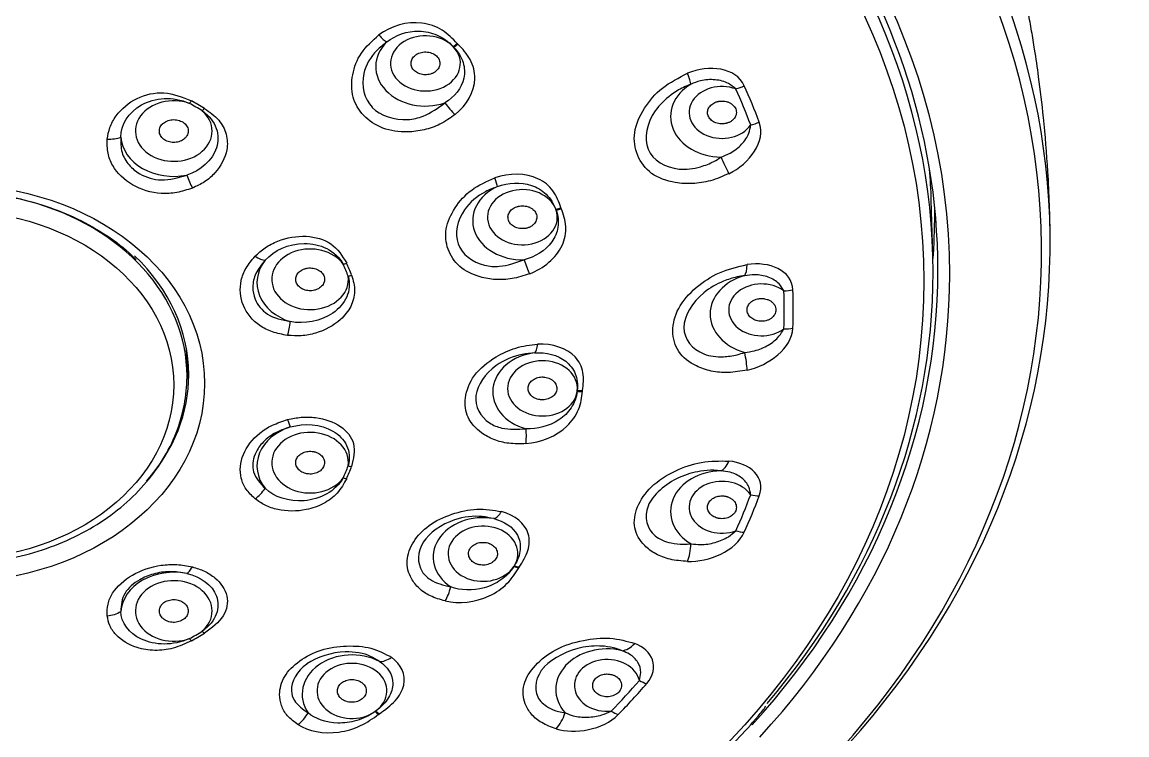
# Model space of a CAD drawing. Extents: x 0 to 1128, y 0 to 827.
# Drawn here: x 448.1 to 486.37, y 516.38 to 541.07 of the extents above; entities that cross this region are included whole.
import ezdxf

# ---------------------------------------------------------------- set-up
doc = ezdxf.new("R2010")
doc.units = 0
doc.header["$LTSCALE"] = 10
doc.header["$MEASUREMENT"] = 0
doc.layers.add('1', color=7, linetype='CONTINUOUS')

msp = doc.modelspace()

# ---------------------------------------------------------------- linework, layer by layer
at = {"layer": '1', "color": 7, "linetype": 'Continuous', "lineweight": -3}
for p, q in [((479.65, 533.003), (479.596, 534.896)), ((453.814, 528.803), (453.814, 529.288))]:
    msp.add_line(p, q, dxfattribs=at)
for centre, major_axis, ratio, start_param, end_param in [((445.714, 533.13), (37.699, 0), 0.790155, 5.156583, 10.55138), ((445.714, 532.322), (-34.52, 0), 0.790155, 3.141593, 6.283185), ((445.714, 532.486), (34.11, 0), 0.790155, 0, 3.141593), ((445.714, 533.413), (-37.999, 0), 0.790155, 2.502798, 3.799488), ((445.714, 532.4), (-33.944, 0), 0.790155, 3.141593, 3.806432), ((462.074, 539.521), (-1.723, 0), 0.790155, 5.603381, 8.256586), ((460.334, 541.008), (-0.475, 0.643), 0.18333, 2.072391, 2.769254), ((462.074, 539.636), (1.209, 0), 0.790155, 0.662184, 6.914598), ((463.027, 540.714), (0.578, 0.553), 0.488794, 4.274683, 4.509098), ((445.714, 529.874), (21.709, 0), 0.790155, 0.645942, 0.647655), ((463.049, 540.69), (-0.579, -0.552), 0.489427, 1.13396, 1.368375), ((445.714, 529.888), (21.895, 0), 0.790155, 0.645942, 0.647655), ((470.884, 539.789), (-0.385, 0.923), 0.069891, 3.43752, 4.115548), ((472.344, 537.793), (-1.779, 0), 0.790155, 5.359245, 7.835444), ((472.344, 537.936), (1.136, 0), 0.790155, 1.132001, 5.779503), ((472.826, 539.362), (-0.911, -0.412), 0.577214, 1.315641, 1.62953), ((445.714, 531.129), (-29.098, 0), 0.790155, 3.426954, 3.484549), ((453.355, 537.293), (1.328, 0), 0.790155, 1.151939, 7.016202), ((445.714, 531.099), (28.789, 0), 0.790155, 0.285362, 0.342957), ((453.896, 538.741), (0.386, 0.701), 0.350617, 4.145759, 4.299406), ((445.714, 528.982), (14.302, 0), 0.790155, 0.923169, 0.961787), ((445.714, 528.988), (-14.424, 0), 0.790155, 4.064761, 4.10338), ((462.95, 538.27), (-0.496, 0.628), 0.201371, 1.415733, 2.112596), ((454.342, 538.485), (-0.41, -0.687), 0.369764, 1.0168, 1.170446), ((473.339, 538.116), (0.937, 0.348), 0.588121, 4.497406, 4.811294), ((451.004, 537.427), (-0.797, 0.065), 0.516767, 1.669693, 2.311148), ((453.355, 537.178), (-1.842, 0), 0.790155, 0.067887, 1.817068), ((472.299, 536.349), (-0.439, 0.898), 0.027536, 4.063541, 4.74157), ((445.714, 534.293), (-33.89, 0), 0.790155, 3.164173, 3.204425), ((445.714, 528.803), (-8.1, 0), 0.790155, 3.141593, 5.631894), ((453.93, 535.748), (-0.294, 0.744), 0.137649, 1.491595, 2.13305), ((464.317, 536.101), (-0.262, 0.756), 0.015481, 3.408453, 4.105317), ((465.432, 534.193), (-1.723, 0), 0.790155, 5.233782, 7.886987), ((465.432, 534.307), (1.209, 0), 0.790155, 0.292585, 6.544999), ((466.589, 535.073), (0.752, 0.272), 0.589366, 4.502608, 4.737023), ((445.714, 529.888), (21.895, 0), 0.790155, 0.276343, 0.278056), ((445.714, 534.416), (-34, 0), 0.790155, 3.141593, 3.150821), ((445.714, 529.874), (21.709, 0), 0.790155, 0.276343, 0.278056), ((466.599, 535.045), (-0.753, -0.27), 0.589653, 1.362238, 1.596653), ((445.714, 534.416), (-34, 0), 0.790155, 3.082001, 3.141593), ((458.078, 532.157), (1.328, 0), 0.790155, 0.52362, 6.387883), ((445.714, 528.855), (8.162, 0), 0.790155, 0, 0.691739), ((458.078, 532.042), (-1.842, 0), 0.790155, 5.722754, 7.471935), ((456.082, 533.407), (-0.58, 0.551), 0.3757, 2.058773, 2.700229), ((465.506, 532.801), (-0.285, 0.748), 0.006264, 1.527618, 2.224481), ((459.228, 533.172), (0.733, 0.321), 0.579144, 4.463746, 4.617392), ((445.714, 528.982), (14.302, 0), 0.790155, 0.29485, 0.333468), ((445.714, 528.988), (-14.424, 0), 0.790155, 3.436443, 3.475061), ((472.923, 533.234), (-0.155, 0.988), 0.252062, 3.38468, 4.062709), ((445.714, 532.486), (34.11, 0), 0.790155, 5.658696, 6.283185), ((445.714, 532.4), (-33.944, 0), 0.790155, 2.551268, 3.141593), ((459.399, 532.757), (-0.747, -0.287), 0.586457, 1.349092, 1.502739), ((473.714, 530.956), (-1.779, 0), 0.790155, 5.045086, 7.521285), ((473.714, 531.099), (1.136, 0), 0.790155, 0.817842, 5.465344), ((445.714, 532.322), (-34.52, 0), 0.790155, 2.51406, 3.141593), ((474.491, 532.367), (-0.999, -0.036), 0.612653, 1.548466, 1.862354), ((445.714, 531.099), (28.789, 0), 0.790155, 6.254388, 6.311983), ((445.714, 531.129), (-29.098, 0), 0.790155, 3.112795, 3.17039), ((457.199, 530.69), (0.098, 0.794), 0.237725, 4.102152, 4.743607), ((474.491, 531.057), (0.999, -0.036), 0.612653, 4.73472, 5.048608), ((445.714, 529.288), (8.1, 0), 0.790155, 0, 0.080209), ((465.789, 530.388), (-0.037, 0.799), 0.234951, 3.365531, 4.062394), ((466.127, 528.265), (-1.723, 0), 0.790155, 4.864183, 7.517388), ((466.127, 528.38), (1.209, 0), 0.790155, 6.206171, 12.458585), ((472.923, 529.617), (-0.212, 0.977), 0.207528, 4.000239, 4.678268), ((445.714, 529.288), (8.15, 0), 0.790155, 6.195221, 6.272092), ((445.714, 528.855), (8.162, 0), 0.790155, 5.675484, 6.283185), ((445.714, 529.874), (21.709, 0), 0.790155, 6.189929, 6.191642), ((467.329, 528.767), (-0.794, 0.094), 0.610244, 1.642903, 1.877318), ((467.332, 528.797), (0.795, -0.092), 0.610341, 4.783179, 5.017594), ((445.714, 529.888), (21.895, 0), 0.790155, 6.189929, 6.191642), ((458.078, 525.693), (-1.842, 0), 0.790155, 5.094435, 6.843617), ((457.199, 527.797), (-0.208, 0.772), 0.056522, 2.257656, 2.899111), ((458.078, 525.808), (1.328, 0), 0.790155, 6.178487, 12.04275), ((465.388, 526.972), (-0.061, 0.798), 0.212439, 4.009316, 4.70618), ((472.299, 526.502), (0.091, 0.996), 0.432054, 3.378193, 4.056222), ((445.714, 528.982), (14.302, 0), 0.790155, 5.949717, 5.988335), ((445.714, 528.988), (-14.424, 0), 0.790155, 2.808124, 2.846742), ((459.399, 526.189), (0.747, -0.287), 0.586457, 4.934093, 5.08774), ((472.344, 524.119), (-1.779, 0), 0.790155, 4.730926, 7.207126), ((459.228, 525.774), (-0.733, 0.321), 0.579144, 1.81944, 1.973086), ((472.344, 524.263), (1.136, 0), 0.790155, 0.503683, 5.151184), ((456.082, 525.079), (0.511, 0.615), 0.556904, 4.266721, 4.908177), ((445.714, 531.099), (28.789, 0), 0.790155, 5.940229, 5.997824), ((473.339, 525.309), (-0.937, 0.348), 0.588121, 1.785779, 2.099668), ((445.714, 531.129), (-29.098, 0), 0.790155, 2.798636, 2.856231), ((464.065, 522.54), (-1.723, 0), 0.790155, 4.494584, 7.147789), ((464.549, 524.641), (0.202, 0.774), 0.44544, 3.390589, 4.087452), ((464.065, 522.654), (1.209, 0), 0.790155, 5.836572, 12.088986), ((472.826, 524.063), (0.911, -0.412), 0.577214, 4.967544, 5.281432), ((470.884, 523.062), (0.03, 1), 0.3897, 3.981884, 4.659913), ((453.355, 520.557), (-1.842, 0), 0.790155, 4.466117, 6.215298), ((453.93, 522.739), (0.189, 0.777), 0.318853, 3.37933, 4.020785), ((445.714, 529.874), (21.709, 0), 0.790155, 5.82033, 5.822043), ((465.139, 522.706), (-0.676, 0.427), 0.548418, 1.904211, 2.138626), ((465.155, 522.732), (0.677, -0.426), 0.548886, 5.044741, 5.279156), ((445.714, 529.888), (21.895, 0), 0.790155, 5.82033, 5.822043), ((453.355, 520.672), (1.328, 0), 0.790155, 5.550169, 11.414432), ((462.613, 521.57), (0.177, 0.78), 0.425202, 4.026831, 4.723695), ((451.004, 521.059), (0.796, 0.078), 0.69797, 4.701126, 5.342581), ((445.714, 528.982), (14.302, 0), 0.790155, 5.321398, 5.360017), ((453.896, 520.204), (-0.386, 0.701), 0.350617, 2.137426, 2.291073), ((445.714, 528.988), (-14.424, 0), 0.790155, 2.179806, 2.218424), ((454.342, 520.46), (0.41, -0.687), 0.369764, 5.266386, 5.420032), ((468.367, 517.952), (-1.779, 0), 0.790155, 4.416767, 6.892966), ((469.072, 520.252), (0.359, 0.933), 0.592247, 3.429012, 4.107041), ((459.525, 517.789), (-1.723, 0), 0.790155, 4.124985, 6.77819), ((459.525, 517.904), (1.209, 0), 0.790155, 5.466973, 11.719387), ((460.765, 519.636), (0.458, 0.656), 0.61852, 3.502348, 4.199211), ((468.367, 518.095), (1.136, 0), 0.790155, 0.189523, 4.837025), ((445.714, 531.099), (28.789, 0), 0.790155, 5.626069, 5.683664), ((469.482, 518.877), (-0.756, 0.654), 0.50602, 1.983354, 2.297242), ((445.714, 531.129), (-29.098, 0), 0.790155, 2.484477, 2.542072), ((457.556, 517.325), (0.431, 0.674), 0.60329, 4.128443, 4.825306), ((445.714, 529.874), (21.709, 0), 0.790155, 5.450731, 5.452444), ((460.326, 517.679), (-0.467, 0.65), 0.412525, 2.091639, 2.326054), ((460.353, 517.698), (0.468, -0.649), 0.413301, 5.232558, 5.466973), ((445.714, 529.888), (21.895, 0), 0.790155, 5.450731, 5.452444), ((466.382, 517.325), (0.292, 0.956), 0.556219, 4.017305, 4.695334), ((468.508, 517.817), (0.716, -0.699), 0.485274, 5.154868, 5.468757)]:
    msp.add_ellipse(centre, major_axis=major_axis, ratio=ratio, start_param=start_param, end_param=end_param, dxfattribs=at)
for centre, major_axis in [((445.714, 532.108), (33.622, 0)), ((445.714, 528.555), (-8.709, 0)), ((445.714, 528.498), (7.641, 0))]:
    msp.add_ellipse(centre, major_axis=major_axis, ratio=0.790155, dxfattribs=at)
for points, knots in [([(483.713, 533.566), (483.707, 534.342), (483.659, 535.742), (483.507, 537.612), (483.339, 539.023), (483.193, 540.019), (483.072, 540.753), (482.959, 541.385), (482.836, 542.018), (482.624, 543.026), (482.284, 544.451), (481.715, 546.453), (480.956, 548.69), (480.014, 551.007), (479.042, 553.054), (478.258, 554.517), (477.696, 555.494), (477.27, 556.203), (476.714, 557.089), (475.891, 558.323), (474.687, 559.974), (473.707, 561.172), (473.136, 561.826)], [0, 0, 0, 0, 0.075311, 0.136171, 0.182256, 0.21336, 0.234183, 0.25491, 0.275875, 0.297078, 0.355152, 0.418363, 0.49946, 0.584913, 0.661635, 0.720158, 0.746456, 0.771986, 0.801818, 0.849529, 0.915719, 1, 1, 1, 1]), ([(463.175, 540.325), (463.017, 540.491), (462.851, 540.66), (462.442, 540.915), (462.202, 541.001), (461.44, 541.094), (460.879, 540.933), (460.459, 540.622)], [0, 0, 0, 0, 0.25, 0.25, 0.5, 0.5, 1, 1, 1, 1]), ([(463.098, 537.861), (462.929, 537.743), (462.603, 537.514), (462.03, 537.314), (461.348, 537.232), (460.568, 537.335), (459.899, 537.797), (459.495, 538.462), (459.511, 539.242), (459.794, 540.028), (460.235, 540.422), (460.459, 540.622)], [0, 0, 0, 0, 0.087607, 0.169371, 0.250856, 0.377447, 0.501128, 0.621802, 0.747777, 0.872041, 1, 1, 1, 1]), ([(460.734, 540.377), (460.615, 540.284), (460.241, 539.989), (459.771, 539.177), (459.946, 538.409), (460.51, 537.819), (461.183, 537.603), (462.117, 537.806), (462.507, 538.092), (462.749, 538.269)], [0, 0, 0, 0, 0.080562, 0.253207, 0.499831, 0.500495, 0.747529, 0.843295, 1, 1, 1, 1]), ([(460.734, 540.377), (461.025, 540.613), (461.431, 540.762), (462.058, 540.747), (462.272, 540.702), (462.676, 540.525), (462.866, 540.389), (463.027, 540.223)], [0, 0, 0, 0, 0.5, 0.5, 0.75, 0.75, 1, 1, 1, 1]), ([(462.377, 539.322), (462.39, 539.33), (462.415, 539.347), (462.462, 539.385), (462.512, 539.44), (462.553, 539.514), (462.581, 539.62), (462.565, 539.757), (462.463, 539.902), (462.322, 539.987), (462.191, 540.023), (462.088, 540.034), (461.986, 540.028), (461.888, 540.006), (461.821, 539.978), (461.78, 539.956), (461.754, 539.94), (461.687, 539.893), (461.604, 539.798), (461.569, 539.675), (461.576, 539.577), (461.599, 539.505), (461.637, 539.438), (461.709, 539.358), (461.833, 539.279), (462.017, 539.234), (462.178, 539.244), (462.281, 539.275), (462.337, 539.3), (462.364, 539.314), (462.377, 539.322)], [0, 0, 0, 0, 0.015625, 0.03125, 0.0625, 0.09375, 0.125, 0.1875, 0.25, 0.3125, 0.34375, 0.375, 0.40625, 0.4375, 0.46875, 0.476562, 0.484375, 0.5, 0.5625, 0.625, 0.65625, 0.6875, 0.71875, 0.75, 0.8125, 0.875, 0.9375, 0.96875, 0.984375, 1, 1, 1, 1]), ([(463.049, 540.2), (463.208, 540.031), (463.319, 539.852), (463.434, 539.487), (463.439, 539.303), (463.324, 538.779), (463.075, 538.47), (462.749, 538.269)], [0, 0, 0, 0, 0.25, 0.25, 0.5, 0.5, 1, 1, 1, 1]), ([(463.098, 537.861), (463.507, 538.185), (463.772, 538.652), (463.789, 539.342), (463.733, 539.567), (463.515, 539.966), (463.358, 540.134), (463.198, 540.302)], [0, 0, 0, 0, 0.5, 0.5, 0.75, 0.75, 1, 1, 1, 1]), ([(472.584, 535.816), (472.373, 535.725), (471.963, 535.549), (471.322, 535.451), (470.609, 535.496), (469.858, 535.761), (469.365, 536.421), (469.241, 537.251), (469.612, 538.09), (470.255, 538.838), (470.849, 539.138), (471.154, 539.293)], [0, 0, 0, 0, 0.087456, 0.169153, 0.25014, 0.377375, 0.499739, 0.622279, 0.749894, 0.871256, 1, 1, 1, 1]), ([(471.272, 538.914), (471.184, 538.879), (470.943, 538.781), (470.49, 538.501), (469.806, 537.849), (469.627, 537.048), (469.942, 536.283), (470.615, 535.886), (471.517, 536.009), (472.007, 536.197), (472.23, 536.337), (472.311, 536.387)], [0, 0, 0, 0, 0.046355, 0.127416, 0.254336, 0.50001, 0.500136, 0.746142, 0.872777, 0.954138, 1, 1, 1, 1]), ([(472.826, 538.749), (472.744, 538.817), (472.546, 538.981), (472.109, 539.094), (471.648, 539.063), (471.379, 538.957), (471.272, 538.914)], [0, 0, 0, 0, 0.208279, 0.500324, 0.801781, 1, 1, 1, 1]), ([(451.05, 537.011), (451.073, 537.147), (451.12, 537.428), (451.415, 537.951), (452.02, 538.481), (453.06, 538.714), (453.656, 538.466), (453.966, 538.336)], [0, 0, 0, 0, 0.121003, 0.24993, 0.500418, 0.740079, 1, 1, 1, 1]), ([(451.517, 537.079), (451.528, 537.506), (451.784, 537.938), (452.465, 538.325), (452.734, 538.406), (453.307, 538.435), (453.611, 538.378), (453.896, 538.251)], [0, 0, 0, 0, 0.5, 0.5, 0.75, 0.75, 1, 1, 1, 1]), ([(472.499, 537.56), (472.507, 537.562), (472.523, 537.567), (472.555, 537.578), (472.609, 537.599), (472.68, 537.64), (472.75, 537.701), (472.821, 537.796), (472.859, 537.934), (472.815, 538.101), (472.708, 538.217), (472.592, 538.282), (472.495, 538.316), (472.392, 538.332), (472.306, 538.332), (472.248, 538.324), (472.216, 538.318), (472.196, 538.314), (472.18, 538.309), (472.165, 538.305), (472.138, 538.297), (472.058, 538.266), (471.973, 538.209), (471.903, 538.128), (471.855, 538.039), (471.834, 537.92), (471.873, 537.778), (471.977, 537.655), (472.131, 537.569), (472.284, 537.538), (472.405, 537.542), (472.465, 537.552), (472.495, 537.559), (472.499, 537.56)], [0, 0, 0, 0, 0.007812, 0.015625, 0.03125, 0.0625, 0.09375, 0.125, 0.1875, 0.25, 0.3125, 0.34375, 0.375, 0.40625, 0.4375, 0.453125, 0.460938, 0.46875, 0.472656, 0.476562, 0.484375, 0.5, 0.5625, 0.59375, 0.625, 0.6875, 0.75, 0.8125, 0.875, 0.9375, 0.96875, 0.996094, 1, 1, 1, 1]), ([(454.342, 537.995), (454.582, 537.821), (454.748, 537.61), (454.906, 537.162), (454.903, 536.924), (454.694, 536.274), (454.285, 535.921), (453.805, 535.766)], [0, 0, 0, 0, 0.25, 0.25, 0.5, 0.5, 1, 1, 1, 1]), ([(454.416, 538.078), (454.595, 537.952), (454.935, 537.712), (455.21, 537.191), (455.233, 536.533), (454.919, 535.939), (454.439, 535.521), (454.145, 535.384), (454, 535.317)], [0, 0, 0, 0, 0.178327, 0.339125, 0.500023, 0.752204, 0.878517, 1, 1, 1, 1]), ([(453.76, 537.061), (453.77, 537.071), (453.788, 537.093), (453.819, 537.14), (453.846, 537.203), (453.859, 537.281), (453.849, 537.387), (453.787, 537.512), (453.644, 537.628), (453.454, 537.691), (453.282, 537.69), (453.154, 537.657), (453.067, 537.618), (453.004, 537.576), (452.966, 537.541), (452.947, 537.52), (452.919, 537.488), (452.886, 537.436), (452.851, 537.337), (452.854, 537.209), (452.93, 537.067), (453.067, 536.958), (453.247, 536.897), (453.443, 536.894), (453.596, 536.94), (453.698, 537.002), (453.741, 537.04), (453.76, 537.061)], [0, 0, 0, 0, 0.015625, 0.03125, 0.0625, 0.09375, 0.125, 0.1875, 0.25, 0.3125, 0.375, 0.40625, 0.4375, 0.46875, 0.484375, 0.492188, 0.5, 0.53125, 0.5625, 0.625, 0.6875, 0.75, 0.8125, 0.875, 0.9375, 0.96875, 1, 1, 1, 1]), ([(472.311, 536.387), (472.419, 536.43), (472.688, 536.537), (473.045, 536.818), (473.289, 537.174), (473.324, 537.406), (473.339, 537.503)], [0, 0, 0, 0, 0.200427, 0.49953, 0.790892, 1, 1, 1, 1]), ([(454, 535.317), (453.821, 535.257), (453.473, 535.141), (452.739, 535.105), (451.876, 535.364), (451.273, 535.945), (451.047, 536.533), (451.049, 536.848), (451.05, 537.011)], [0, 0, 0, 0, 0.130106, 0.252927, 0.499594, 0.746402, 0.869479, 1, 1, 1, 1]), ([(451.517, 537.079), (451.518, 536.901), (451.518, 536.556), (451.776, 536.111), (452.222, 535.737), (452.955, 535.518), (453.511, 535.68), (453.805, 535.766)], [0, 0, 0, 0, 0.179168, 0.347393, 0.501625, 0.737142, 1, 1, 1, 1]), ([(466.768, 534.637), (466.696, 534.836), (466.619, 535.041), (466.361, 535.395), (466.182, 535.542), (465.544, 535.842), (464.978, 535.847), (464.477, 535.673)], [0, 0, 0, 0, 0.25, 0.25, 0.5, 0.5, 1, 1, 1, 1]), ([(465.675, 532.345), (465.476, 532.281), (465.091, 532.157), (464.499, 532.13), (463.86, 532.243), (463.209, 532.557), (462.807, 533.178), (462.723, 533.914), (463.061, 534.642), (463.639, 535.301), (464.195, 535.548), (464.477, 535.673)], [0, 0, 0, 0, 0.087607, 0.169371, 0.250856, 0.377447, 0.501128, 0.621802, 0.747777, 0.872041, 1, 1, 1, 1]), ([(464.573, 535.373), (464.937, 535.512), (465.368, 535.538), (465.931, 535.347), (466.107, 535.245), (466.399, 534.964), (466.515, 534.783), (466.589, 534.583)], [0, 0, 0, 0, 0.5, 0.5, 0.75, 0.75, 1, 1, 1, 1]), ([(445.714, 535.204), (445.93, 535.204), (446.56, 535.185), (447.599, 535.058), (448.791, 534.761), (449.913, 534.328), (450.926, 533.764), (451.64, 533.255), (451.969, 532.918), (452.045, 532.835)], [0, 0, 0, 0, 0.088697, 0.260068, 0.431487, 0.602833, 0.774127, 0.945438, 1, 1, 1, 1]), ([(464.573, 535.373), (464.431, 535.318), (463.983, 535.145), (463.238, 534.512), (463.078, 533.742), (463.335, 533.031), (463.84, 532.64), (464.745, 532.572), (465.204, 532.732), (465.489, 532.832)], [0, 0, 0, 0, 0.080562, 0.253207, 0.499831, 0.500495, 0.747529, 0.843295, 1, 1, 1, 1]), ([(465.571, 533.928), (465.587, 533.931), (465.618, 533.94), (465.679, 533.962), (465.751, 533.999), (465.823, 534.057), (465.898, 534.147), (465.945, 534.28), (465.916, 534.444), (465.824, 534.563), (465.718, 534.635), (465.627, 534.674), (465.529, 534.698), (465.427, 534.705), (465.353, 534.698), (465.305, 534.689), (465.273, 534.682), (465.189, 534.658), (465.068, 534.592), (464.979, 534.488), (464.941, 534.394), (464.929, 534.321), (464.935, 534.247), (464.965, 534.152), (465.044, 534.043), (465.195, 533.948), (465.349, 533.912), (465.46, 533.912), (465.524, 533.918), (465.555, 533.924), (465.571, 533.928)], [0, 0, 0, 0, 0.015625, 0.03125, 0.0625, 0.09375, 0.125, 0.1875, 0.25, 0.3125, 0.34375, 0.375, 0.40625, 0.4375, 0.46875, 0.476562, 0.484375, 0.5, 0.5625, 0.625, 0.65625, 0.6875, 0.71875, 0.75, 0.8125, 0.875, 0.9375, 0.96875, 0.984375, 1, 1, 1, 1]), ([(466.599, 534.555), (466.67, 534.351), (466.692, 534.153), (466.636, 533.78), (466.559, 533.606), (466.227, 533.148), (465.869, 532.929), (465.489, 532.832)], [0, 0, 0, 0, 0.25, 0.25, 0.5, 0.5, 1, 1, 1, 1]), ([(465.675, 532.345), (466.173, 532.535), (466.602, 532.9), (466.904, 533.542), (466.947, 533.769), (466.92, 534.204), (466.851, 534.406), (466.778, 534.608)], [0, 0, 0, 0, 0.5, 0.5, 0.75, 0.75, 1, 1, 1, 1]), ([(456.171, 532.956), (456.282, 533.058), (456.511, 533.269), (457.099, 533.565), (457.932, 533.726), (458.899, 533.443), (459.192, 532.967), (459.344, 532.719)], [0, 0, 0, 0, 0.121003, 0.24993, 0.500418, 0.740079, 1, 1, 1, 1]), ([(456.518, 532.816), (456.827, 533.161), (457.332, 533.397), (458.144, 533.401), (458.415, 533.343), (458.89, 533.103), (459.092, 532.916), (459.228, 532.681)], [0, 0, 0, 0, 0.5, 0.5, 0.75, 0.75, 1, 1, 1, 1]), ([(457.298, 530.216), (457.118, 530.248), (456.769, 530.311), (456.174, 530.615), (455.683, 531.223), (455.613, 531.976), (455.841, 532.564), (456.059, 532.823), (456.171, 532.956)], [0, 0, 0, 0, 0.130106, 0.252927, 0.499594, 0.746402, 0.869479, 1, 1, 1, 1]), ([(456.518, 532.816), (456.398, 532.668), (456.165, 532.383), (456.064, 531.898), (456.155, 531.386), (456.57, 530.872), (457.108, 530.753), (457.391, 530.691)], [0, 0, 0, 0, 0.179168, 0.347393, 0.501625, 0.737142, 1, 1, 1, 1]), ([(458.233, 531.781), (458.248, 531.785), (458.28, 531.794), (458.339, 531.818), (458.408, 531.856), (458.477, 531.914), (458.548, 532.004), (458.591, 532.134), (458.561, 532.294), (458.454, 532.433), (458.314, 532.512), (458.186, 532.545), (458.087, 532.554), (458.004, 532.549), (457.948, 532.538), (457.917, 532.531), (457.871, 532.517), (457.805, 532.491), (457.704, 532.427), (457.61, 532.321), (457.566, 532.172), (457.596, 532.02), (457.696, 531.887), (457.852, 531.793), (458.01, 531.759), (458.139, 531.762), (458.202, 531.773), (458.233, 531.781)], [0, 0, 0, 0, 0.015625, 0.03125, 0.0625, 0.09375, 0.125, 0.1875, 0.25, 0.3125, 0.375, 0.40625, 0.4375, 0.46875, 0.484375, 0.492188, 0.5, 0.53125, 0.5625, 0.625, 0.6875, 0.75, 0.8125, 0.875, 0.9375, 0.96875, 1, 1, 1, 1]), ([(473.215, 529.011), (472.995, 528.975), (472.568, 528.904), (471.963, 528.961), (471.347, 529.173), (470.777, 529.601), (470.645, 530.109), (470.644, 530.618), (470.776, 531.176), (471.411, 531.886), (472.254, 532.446), (472.888, 532.592), (473.215, 532.667)], [0, 0, 0, 0, 0.087458, 0.169158, 0.250147, 0.37738, 0.499751, 0.500394, 0.622942, 0.750385, 0.871489, 1, 1, 1, 1]), ([(459.516, 532.3), (459.568, 532.115), (459.666, 531.763), (459.522, 531.209), (459.087, 530.656), (458.436, 530.31), (457.778, 530.184), (457.456, 530.205), (457.298, 530.216)], [0, 0, 0, 0, 0.178327, 0.339125, 0.500023, 0.752204, 0.878517, 1, 1, 1, 1]), ([(459.399, 532.266), (459.464, 532.015), (459.442, 531.766), (459.246, 531.328), (459.075, 531.135), (458.448, 530.699), (457.878, 530.598), (457.391, 530.691)], [0, 0, 0, 0, 0.25, 0.25, 0.5, 0.5, 1, 1, 1, 1]), ([(473.133, 532.284), (473.044, 532.271), (472.8, 532.234), (472.304, 532.073), (471.47, 531.61), (471.023, 530.888), (471.023, 530.083), (471.471, 529.546), (472.306, 529.451), (472.801, 529.516), (473.045, 529.598), (473.133, 529.627)], [0, 0, 0, 0, 0.046355, 0.127416, 0.254336, 0.50001, 0.500136, 0.746142, 0.872777, 0.954138, 1, 1, 1, 1]), ([(474.491, 531.754), (474.44, 531.839), (474.317, 532.044), (473.96, 532.256), (473.529, 532.337), (473.246, 532.299), (473.133, 532.284)], [0, 0, 0, 0, 0.208279, 0.500324, 0.801781, 1, 1, 1, 1]), ([(473.715, 530.704), (473.723, 530.704), (473.74, 530.705), (473.775, 530.707), (473.835, 530.714), (473.918, 530.735), (474.009, 530.777), (474.113, 530.85), (474.203, 530.971), (474.227, 531.141), (474.17, 531.278), (474.086, 531.368), (474.006, 531.424), (473.915, 531.464), (473.833, 531.485), (473.775, 531.492), (473.742, 531.494), (473.721, 531.494), (473.705, 531.494), (473.688, 531.494), (473.66, 531.492), (473.571, 531.482), (473.468, 531.449), (473.37, 531.389), (473.289, 531.317), (473.223, 531.208), (473.205, 531.064), (473.255, 530.921), (473.368, 530.802), (473.502, 530.736), (473.618, 530.71), (473.68, 530.705), (473.71, 530.704), (473.715, 530.704)], [0, 0, 0, 0, 0.007812, 0.015625, 0.03125, 0.0625, 0.09375, 0.125, 0.1875, 0.25, 0.3125, 0.34375, 0.375, 0.40625, 0.4375, 0.453125, 0.460938, 0.46875, 0.472656, 0.476562, 0.484375, 0.5, 0.5625, 0.59375, 0.625, 0.6875, 0.75, 0.8125, 0.875, 0.9375, 0.96875, 0.996094, 1, 1, 1, 1]), ([(473.133, 529.627), (473.247, 529.642), (473.53, 529.68), (473.96, 529.863), (474.317, 530.143), (474.44, 530.356), (474.491, 530.444)], [0, 0, 0, 0, 0.200427, 0.49953, 0.790892, 1, 1, 1, 1]), ([(465.556, 526.466), (465.354, 526.461), (464.962, 526.452), (464.432, 526.591), (463.921, 526.873), (463.487, 527.348), (463.403, 528.073), (463.699, 528.866), (464.419, 529.446), (465.202, 529.822), (465.705, 529.882), (465.96, 529.912)], [0, 0, 0, 0, 0.087565, 0.16929, 0.250736, 0.377265, 0.500887, 0.639925, 0.78603, 0.891403, 1, 1, 1, 1]), ([(467.517, 528.306), (467.541, 528.513), (467.563, 528.726), (467.491, 529.129), (467.399, 529.316), (466.969, 529.774), (466.476, 529.935), (465.96, 529.912)], [0, 0, 0, 0, 0.25, 0.25, 0.5, 0.5, 1, 1, 1, 1]), ([(465.866, 529.611), (465.72, 529.599), (465.259, 529.56), (464.339, 529.173), (463.865, 528.496), (463.78, 527.76), (464.049, 527.255), (464.803, 526.942), (465.269, 526.965), (465.558, 526.98)], [0, 0, 0, 0, 0.080562, 0.253207, 0.499831, 0.500495, 0.747529, 0.843295, 1, 1, 1, 1]), ([(465.866, 529.611), (466.253, 529.639), (466.651, 529.542), (467.074, 529.205), (467.189, 529.061), (467.329, 528.716), (467.354, 528.515), (467.332, 528.306)], [0, 0, 0, 0, 0.5, 0.5, 0.75, 0.75, 1, 1, 1, 1]), ([(439.244, 524.889), (439.25, 524.881), (439.483, 524.591), (440.082, 524.103), (441.033, 523.456), (442.115, 522.946), (443.277, 522.571), (444.5, 522.345), (445.751, 522.272), (447.002, 522.354), (448.224, 522.59), (449.387, 522.974), (450.463, 523.498), (451.427, 524.15), (452.254, 524.916), (452.924, 525.776), (453.42, 526.71), (453.723, 527.675), (453.809, 528.382), (453.814, 528.751), (453.814, 528.803)], [0, 0, 0, 0, 0.001863, 0.063469, 0.125304, 0.187297, 0.249386, 0.311528, 0.373702, 0.435903, 0.498134, 0.560396, 0.622683, 0.684966, 0.747192, 0.809278, 0.871128, 0.932666, 0.990473, 1, 1, 1, 1]), ([(466.083, 527.986), (466.1, 527.985), (466.133, 527.984), (466.2, 527.987), (466.283, 528.002), (466.377, 528.035), (466.488, 528.098), (466.593, 528.208), (466.641, 528.369), (466.609, 528.507), (466.543, 528.603), (466.477, 528.666), (466.396, 528.716), (466.305, 528.752), (466.232, 528.767), (466.183, 528.773), (466.15, 528.775), (466.06, 528.776), (465.918, 528.749), (465.788, 528.677), (465.709, 528.601), (465.664, 528.536), (465.636, 528.466), (465.62, 528.368), (465.645, 528.244), (465.742, 528.113), (465.869, 528.035), (465.972, 528.003), (466.035, 527.991), (466.067, 527.987), (466.083, 527.986)], [0, 0, 0, 0, 0.015625, 0.03125, 0.0625, 0.09375, 0.125, 0.1875, 0.25, 0.3125, 0.34375, 0.375, 0.40625, 0.4375, 0.46875, 0.476562, 0.484375, 0.5, 0.5625, 0.625, 0.65625, 0.6875, 0.71875, 0.75, 0.8125, 0.875, 0.9375, 0.96875, 0.984375, 1, 1, 1, 1]), ([(465.556, 526.466), (466.075, 526.506), (466.611, 526.728), (467.157, 527.245), (467.294, 527.445), (467.462, 527.86), (467.489, 528.068), (467.514, 528.277)], [0, 0, 0, 0, 0.5, 0.5, 0.75, 0.75, 1, 1, 1, 1]), ([(467.329, 528.277), (467.302, 528.067), (467.231, 527.877), (467.012, 527.544), (466.864, 527.403), (466.36, 527.069), (465.941, 526.965), (465.558, 526.98)], [0, 0, 0, 0, 0.25, 0.25, 0.5, 0.5, 1, 1, 1, 1]), ([(457.298, 527.298), (457.455, 527.331), (457.779, 527.399), (458.434, 527.376), (459.177, 527.133), (459.702, 526.467), (459.579, 525.947), (459.516, 525.676)], [0, 0, 0, 0, 0.121003, 0.24993, 0.500418, 0.740079, 1, 1, 1, 1]), ([(456.171, 524.557), (456.059, 524.664), (455.842, 524.873), (455.614, 525.388), (455.682, 526.104), (456.172, 526.75), (456.767, 527.127), (457.117, 527.24), (457.298, 527.298)], [0, 0, 0, 0, 0.130106, 0.252927, 0.499594, 0.746402, 0.869479, 1, 1, 1, 1]), ([(457.391, 527.044), (457.197, 526.977), (456.821, 526.848), (456.398, 526.498), (456.1, 526.039), (456.039, 525.434), (456.352, 525.097), (456.518, 524.92)], [0, 0, 0, 0, 0.179168, 0.347393, 0.501625, 0.737142, 1, 1, 1, 1]), ([(457.391, 527.044), (457.881, 527.184), (458.443, 527.147), (459.076, 526.779), (459.245, 526.609), (459.441, 526.196), (459.464, 525.952), (459.399, 525.698)], [0, 0, 0, 0, 0.5, 0.5, 0.75, 0.75, 1, 1, 1, 1]), ([(457.924, 525.432), (457.939, 525.428), (457.972, 525.421), (458.038, 525.413), (458.121, 525.412), (458.22, 525.427), (458.344, 525.466), (458.476, 525.552), (458.571, 525.695), (458.588, 525.857), (458.533, 525.986), (458.455, 526.072), (458.381, 526.126), (458.31, 526.16), (458.257, 526.177), (458.226, 526.186), (458.179, 526.196), (458.106, 526.205), (457.976, 526.201), (457.822, 526.159), (457.675, 526.058), (457.586, 525.921), (457.568, 525.768), (457.625, 525.619), (457.727, 525.518), (457.834, 525.461), (457.893, 525.44), (457.924, 525.432)], [0, 0, 0, 0, 0.015625, 0.03125, 0.0625, 0.09375, 0.125, 0.1875, 0.25, 0.3125, 0.375, 0.40625, 0.4375, 0.46875, 0.484375, 0.492188, 0.5, 0.53125, 0.5625, 0.625, 0.6875, 0.75, 0.8125, 0.875, 0.9375, 0.96875, 1, 1, 1, 1]), ([(471.154, 522.386), (470.946, 522.403), (470.544, 522.436), (470.034, 522.633), (469.576, 522.978), (469.243, 523.522), (469.362, 524.278), (469.852, 525.013), (470.69, 525.543), (471.651, 525.878), (472.267, 525.868), (472.584, 525.863)], [0, 0, 0, 0, 0.087456, 0.169153, 0.25014, 0.377375, 0.499739, 0.622279, 0.749894, 0.871256, 1, 1, 1, 1]), ([(472.311, 525.524), (472.23, 525.532), (472.006, 525.554), (471.515, 525.516), (470.613, 525.271), (469.941, 524.689), (469.626, 523.924), (469.807, 523.308), (470.492, 523.023), (470.944, 522.969), (471.185, 522.99), (471.272, 522.998)], [0, 0, 0, 0, 0.046355, 0.127416, 0.254336, 0.50001, 0.500136, 0.746142, 0.872777, 0.954138, 1, 1, 1, 1]), ([(473.339, 524.696), (473.324, 524.789), (473.289, 525.013), (473.045, 525.3), (472.687, 525.48), (472.418, 525.512), (472.311, 525.524)], [0, 0, 0, 0, 0.208279, 0.500324, 0.801781, 1, 1, 1, 1]), ([(459.344, 525.258), (459.249, 525.083), (459.069, 524.752), (458.56, 524.366), (457.834, 524.111), (457.095, 524.122), (456.509, 524.315), (456.282, 524.478), (456.171, 524.557)], [0, 0, 0, 0, 0.178327, 0.339125, 0.500023, 0.752204, 0.878517, 1, 1, 1, 1]), ([(459.228, 525.283), (459.093, 525.05), (458.892, 524.858), (458.418, 524.592), (458.143, 524.514), (457.338, 524.445), (456.825, 524.622), (456.518, 524.92)], [0, 0, 0, 0, 0.25, 0.25, 0.5, 0.5, 1, 1, 1, 1]), ([(472.19, 523.887), (472.198, 523.885), (472.214, 523.881), (472.248, 523.874), (472.308, 523.867), (472.396, 523.867), (472.498, 523.884), (472.626, 523.928), (472.759, 524.021), (472.848, 524.177), (472.847, 524.321), (472.802, 524.428), (472.748, 524.5), (472.677, 524.56), (472.608, 524.6), (472.555, 524.621), (472.524, 524.631), (472.505, 524.637), (472.489, 524.641), (472.473, 524.644), (472.446, 524.65), (472.358, 524.662), (472.246, 524.655), (472.13, 524.622), (472.025, 524.573), (471.919, 524.486), (471.846, 524.353), (471.837, 524.206), (471.898, 524.064), (472, 523.969), (472.1, 523.915), (472.156, 523.896), (472.186, 523.888), (472.19, 523.887)], [0, 0, 0, 0, 0.007812, 0.015625, 0.03125, 0.0625, 0.09375, 0.125, 0.1875, 0.25, 0.3125, 0.34375, 0.375, 0.40625, 0.4375, 0.453125, 0.460938, 0.46875, 0.472656, 0.476562, 0.484375, 0.5, 0.5625, 0.59375, 0.625, 0.6875, 0.75, 0.8125, 0.875, 0.9375, 0.96875, 0.996094, 1, 1, 1, 1]), ([(462.758, 521.018), (462.579, 521.069), (462.234, 521.169), (461.836, 521.445), (461.522, 521.849), (461.365, 522.411), (461.616, 523.078), (462.163, 523.673), (462.971, 524.049), (463.875, 524.255), (464.429, 524.162), (464.71, 524.115)], [0, 0, 0, 0, 0.087607, 0.169371, 0.250856, 0.377447, 0.501128, 0.621802, 0.747777, 0.872041, 1, 1, 1, 1]), ([(464.437, 523.869), (464.306, 523.898), (463.894, 523.988), (462.924, 523.88), (462.201, 523.38), (461.784, 522.718), (461.782, 522.174), (462.283, 521.675), (462.693, 521.569), (462.947, 521.504)], [0, 0, 0, 0, 0.080562, 0.253207, 0.499831, 0.500495, 0.747529, 0.843295, 1, 1, 1, 1]), ([(465.322, 522.19), (465.439, 522.376), (465.556, 522.568), (465.68, 522.963), (465.686, 523.163), (465.524, 523.708), (465.17, 523.995), (464.71, 524.115)], [0, 0, 0, 0, 0.25, 0.25, 0.5, 0.5, 1, 1, 1, 1]), ([(464.437, 523.869), (464.795, 523.787), (465.106, 523.585), (465.333, 523.153), (465.37, 522.986), (465.34, 522.625), (465.271, 522.429), (465.155, 522.242)], [0, 0, 0, 0, 0.5, 0.5, 0.75, 0.75, 1, 1, 1, 1]), ([(471.272, 522.998), (471.38, 522.985), (471.649, 522.953), (472.11, 523.025), (472.545, 523.206), (472.744, 523.378), (472.826, 523.45)], [0, 0, 0, 0, 0.200427, 0.49953, 0.790892, 1, 1, 1, 1]), ([(463.845, 522.3), (463.859, 522.294), (463.89, 522.284), (463.954, 522.268), (464.038, 522.257), (464.141, 522.261), (464.273, 522.288), (464.421, 522.361), (464.54, 522.498), (464.573, 522.635), (464.556, 522.744), (464.522, 522.821), (464.47, 522.891), (464.401, 522.951), (464.34, 522.985), (464.297, 523.004), (464.268, 523.016), (464.184, 523.043), (464.039, 523.058), (463.885, 523.029), (463.777, 522.98), (463.705, 522.932), (463.647, 522.875), (463.587, 522.788), (463.553, 522.665), (463.584, 522.515), (463.667, 522.406), (463.749, 522.347), (463.802, 522.318), (463.83, 522.305), (463.845, 522.3)], [0, 0, 0, 0, 0.015625, 0.03125, 0.0625, 0.09375, 0.125, 0.1875, 0.25, 0.3125, 0.34375, 0.375, 0.40625, 0.4375, 0.46875, 0.476562, 0.484375, 0.5, 0.5625, 0.625, 0.65625, 0.6875, 0.71875, 0.75, 0.8125, 0.875, 0.9375, 0.96875, 0.984375, 1, 1, 1, 1]), ([(451.05, 520.503), (451.049, 520.639), (451.047, 520.904), (451.272, 521.42), (451.874, 521.964), (452.737, 522.262), (453.472, 522.297), (453.821, 522.231), (454, 522.197)], [0, 0, 0, 0, 0.130106, 0.252927, 0.499594, 0.746402, 0.869479, 1, 1, 1, 1]), ([(453.805, 521.969), (453.61, 522.002), (453.234, 522.066), (452.652, 521.973), (452.079, 521.738), (451.564, 521.281), (451.533, 520.872), (451.517, 520.656)], [0, 0, 0, 0, 0.179168, 0.347393, 0.501625, 0.737142, 1, 1, 1, 1]), ([(454, 522.197), (454.143, 522.153), (454.438, 522.062), (454.911, 521.749), (455.279, 521.221), (455.161, 520.45), (454.671, 520.087), (454.416, 519.899)], [0, 0, 0, 0, 0.121003, 0.24993, 0.500418, 0.740079, 1, 1, 1, 1]), ([(462.758, 521.018), (463.228, 520.911), (463.798, 520.97), (464.514, 521.301), (464.727, 521.449), (465.066, 521.789), (465.186, 521.975), (465.305, 522.163)], [0, 0, 0, 0, 0.5, 0.5, 0.75, 0.75, 1, 1, 1, 1]), ([(465.139, 522.215), (465.018, 522.027), (464.865, 521.87), (464.511, 521.621), (464.313, 521.532), (463.704, 521.362), (463.281, 521.382), (462.947, 521.504)], [0, 0, 0, 0, 0.25, 0.25, 0.5, 0.5, 1, 1, 1, 1]), ([(453.805, 521.969), (454.287, 521.86), (454.692, 521.574), (454.904, 520.99), (454.906, 520.775), (454.749, 520.353), (454.583, 520.145), (454.342, 519.97)], [0, 0, 0, 0, 0.5, 0.5, 0.75, 0.75, 1, 1, 1, 1]), ([(452.951, 520.44), (452.961, 520.429), (452.982, 520.409), (453.029, 520.371), (453.096, 520.331), (453.187, 520.297), (453.317, 520.272), (453.487, 520.28), (453.671, 520.352), (453.805, 520.475), (453.856, 520.604), (453.856, 520.711), (453.837, 520.788), (453.805, 520.849), (453.775, 520.888), (453.756, 520.909), (453.726, 520.939), (453.673, 520.98), (453.565, 521.037), (453.409, 521.075), (453.216, 521.061), (453.042, 520.992), (452.913, 520.876), (452.848, 520.73), (452.856, 520.6), (452.899, 520.504), (452.932, 520.46), (452.951, 520.44)], [0, 0, 0, 0, 0.015625, 0.03125, 0.0625, 0.09375, 0.125, 0.1875, 0.25, 0.3125, 0.375, 0.40625, 0.4375, 0.46875, 0.484375, 0.492188, 0.5, 0.53125, 0.5625, 0.625, 0.6875, 0.75, 0.8125, 0.875, 0.9375, 0.96875, 1, 1, 1, 1]), ([(453.966, 519.64), (453.76, 519.543), (453.37, 519.358), (452.691, 519.277), (451.951, 519.398), (451.406, 519.738), (451.117, 520.157), (451.072, 520.389), (451.05, 520.503)], [0, 0, 0, 0, 0.178327, 0.339125, 0.500023, 0.752204, 0.878517, 1, 1, 1, 1]), ([(453.896, 519.713), (453.613, 519.587), (453.31, 519.525), (452.737, 519.528), (452.464, 519.59), (451.789, 519.901), (451.528, 520.277), (451.517, 520.656)], [0, 0, 0, 0, 0.25, 0.25, 0.5, 0.5, 1, 1, 1, 1]), ([(466.603, 516.588), (466.428, 516.653), (466.089, 516.778), (465.725, 517.085), (465.469, 517.52), (465.405, 518.113), (465.828, 518.801), (466.569, 519.383), (467.527, 519.687), (468.512, 519.779), (469.047, 519.625), (469.323, 519.546)], [0, 0, 0, 0, 0.087456, 0.169153, 0.25014, 0.377375, 0.499739, 0.622279, 0.749894, 0.871256, 1, 1, 1, 1]), ([(457.658, 516.736), (457.527, 516.834), (457.275, 517.021), (457.064, 517.387), (456.989, 517.849), (457.129, 518.413), (457.678, 518.962), (458.45, 519.362), (459.343, 519.487), (460.233, 519.428), (460.672, 519.189), (460.894, 519.067)], [0, 0, 0, 0, 0.087607, 0.169371, 0.250856, 0.377447, 0.501128, 0.621802, 0.747777, 0.872041, 1, 1, 1, 1]), ([(468.885, 519.296), (468.819, 519.322), (468.638, 519.395), (468.201, 519.473), (467.318, 519.451), (466.488, 519.057), (465.889, 518.406), (465.784, 517.781), (466.252, 517.352), (466.617, 517.195), (466.831, 517.16), (466.909, 517.147)], [0, 0, 0, 0, 0.046355, 0.127416, 0.254336, 0.50001, 0.500136, 0.746142, 0.872777, 0.954138, 1, 1, 1, 1]), ([(460.48, 518.922), (460.382, 518.985), (460.075, 519.181), (459.185, 519.348), (458.31, 519.084), (457.619, 518.586), (457.345, 518.082), (457.526, 517.483), (457.824, 517.273), (458.009, 517.142)], [0, 0, 0, 0, 0.080562, 0.253207, 0.499831, 0.500495, 0.747529, 0.843295, 1, 1, 1, 1]), ([(460.478, 517.113), (460.672, 517.253), (460.87, 517.399), (461.173, 517.731), (461.277, 517.915), (461.404, 518.465), (461.236, 518.829), (460.894, 519.067)], [0, 0, 0, 0, 0.25, 0.25, 0.5, 0.5, 1, 1, 1, 1]), ([(469.482, 518.264), (469.506, 518.356), (469.561, 518.578), (469.455, 518.909), (469.205, 519.165), (468.976, 519.259), (468.885, 519.296)], [0, 0, 0, 0, 0.208279, 0.500324, 0.801781, 1, 1, 1, 1]), ([(460.48, 518.922), (460.76, 518.746), (460.943, 518.472), (460.942, 518.006), (460.896, 517.84), (460.7, 517.512), (460.547, 517.35), (460.353, 517.208)], [0, 0, 0, 0, 0.5, 0.5, 0.75, 0.75, 1, 1, 1, 1]), ([(459.157, 517.636), (459.168, 517.627), (459.192, 517.608), (459.244, 517.575), (459.318, 517.541), (459.416, 517.516), (459.551, 517.503), (459.722, 517.529), (459.896, 517.622), (459.99, 517.741), (460.023, 517.847), (460.028, 517.929), (460.01, 518.009), (459.974, 518.084), (459.933, 518.134), (459.901, 518.164), (459.879, 518.183), (459.814, 518.232), (459.686, 518.288), (459.528, 518.304), (459.405, 518.29), (459.317, 518.265), (459.236, 518.229), (459.141, 518.165), (459.053, 518.06), (459.013, 517.911), (459.04, 517.786), (459.089, 517.707), (459.126, 517.665), (459.146, 517.646), (459.157, 517.636)], [0, 0, 0, 0, 0.015625, 0.03125, 0.0625, 0.09375, 0.125, 0.1875, 0.25, 0.3125, 0.34375, 0.375, 0.40625, 0.4375, 0.46875, 0.476562, 0.484375, 0.5, 0.5625, 0.625, 0.65625, 0.6875, 0.71875, 0.75, 0.8125, 0.875, 0.9375, 0.96875, 0.984375, 1, 1, 1, 1]), ([(468.073, 517.775), (468.08, 517.771), (468.094, 517.763), (468.124, 517.749), (468.178, 517.727), (468.261, 517.706), (468.365, 517.697), (468.504, 517.708), (468.667, 517.764), (468.812, 517.891), (468.868, 518.027), (468.867, 518.14), (468.844, 518.222), (468.8, 518.297), (468.75, 518.352), (468.708, 518.384), (468.683, 518.401), (468.666, 518.411), (468.653, 518.419), (468.639, 518.426), (468.615, 518.438), (468.536, 518.471), (468.427, 518.492), (468.304, 518.489), (468.185, 518.468), (468.05, 518.411), (467.928, 518.303), (467.863, 518.164), (467.865, 518.015), (467.924, 517.899), (467.999, 517.824), (468.045, 517.792), (468.07, 517.777), (468.073, 517.775)], [0, 0, 0, 0, 0.007812, 0.015625, 0.03125, 0.0625, 0.09375, 0.125, 0.1875, 0.25, 0.3125, 0.34375, 0.375, 0.40625, 0.4375, 0.453125, 0.460938, 0.46875, 0.472656, 0.476562, 0.484375, 0.5, 0.5625, 0.59375, 0.625, 0.6875, 0.75, 0.8125, 0.875, 0.9375, 0.96875, 0.996094, 1, 1, 1, 1]), ([(417.87, 517.022), (418.149, 516.69), (418.928, 515.812), (420.344, 514.468), (422.111, 513.003), (424.017, 511.651), (426.045, 510.416), (428.184, 509.305), (430.423, 508.325), (432.748, 507.482), (435.146, 506.779), (437.605, 506.222), (440.109, 505.812), (442.645, 505.553), (445.198, 505.446), (447.754, 505.492), (450.299, 505.69), (452.818, 506.038), (455.297, 506.537), (457.722, 507.181), (460.079, 507.969), (462.355, 508.895), (464.537, 509.954), (466.612, 511.141), (468.569, 512.448), (470.399, 513.868), (472.077, 515.399), (473.231, 516.574), (473.779, 517.257), (473.868, 517.37)], [0, 0, 0, 0, 0.02283, 0.061557, 0.100301, 0.139057, 0.177824, 0.216598, 0.255377, 0.29416, 0.332945, 0.371732, 0.410519, 0.449308, 0.488097, 0.526887, 0.565678, 0.60447, 0.643263, 0.682058, 0.720853, 0.759649, 0.798445, 0.83724, 0.876031, 0.914818, 0.953596, 0.992363, 1, 1, 1, 1]), ([(457.658, 516.736), (458.015, 516.508), (458.542, 516.404), (459.332, 516.513), (459.592, 516.591), (460.056, 516.813), (460.254, 516.952), (460.451, 517.093)], [0, 0, 0, 0, 0.5, 0.5, 0.75, 0.75, 1, 1, 1, 1]), ([(460.326, 517.188), (460.127, 517.047), (459.912, 516.944), (459.472, 516.813), (459.25, 516.786), (458.619, 516.799), (458.249, 516.936), (458.009, 517.142)], [0, 0, 0, 0, 0.25, 0.25, 0.5, 0.5, 1, 1, 1, 1]), ([(466.909, 517.147), (467, 517.109), (467.23, 517.015), (467.676, 516.973), (468.147, 517.041), (468.402, 517.156), (468.508, 517.204)], [0, 0, 0, 0, 0.200427, 0.49953, 0.790892, 1, 1, 1, 1])]:
    msp.add_open_spline(points, degree=3, knots=knots, dxfattribs=at)
for points in [[(473.117, 538.861), (472.828, 539.5), (471.891, 539.6), (471.154, 539.293)], [(472.584, 535.816), (473.3, 536.166), (473.878, 536.947), (473.635, 537.601)], [(474.8, 531.791), (474.775, 532.47), (473.98, 532.787), (473.215, 532.667)], [(473.215, 529.011), (473.978, 529.177), (474.775, 529.785), (474.8, 530.467)], [(473.635, 524.657), (473.877, 525.309), (473.303, 525.797), (472.584, 525.863)], [(471.154, 522.386), (471.889, 522.364), (472.827, 522.755), (473.117, 523.398)], [(469.737, 518.156), (470.222, 518.717), (469.925, 519.314), (469.323, 519.546)], [(466.603, 516.588), (467.237, 516.395), (468.225, 516.545), (468.752, 517.085)]]:
    msp.add_open_spline(points, degree=3, dxfattribs=at)

doc.saveas('drawing.dxf')
